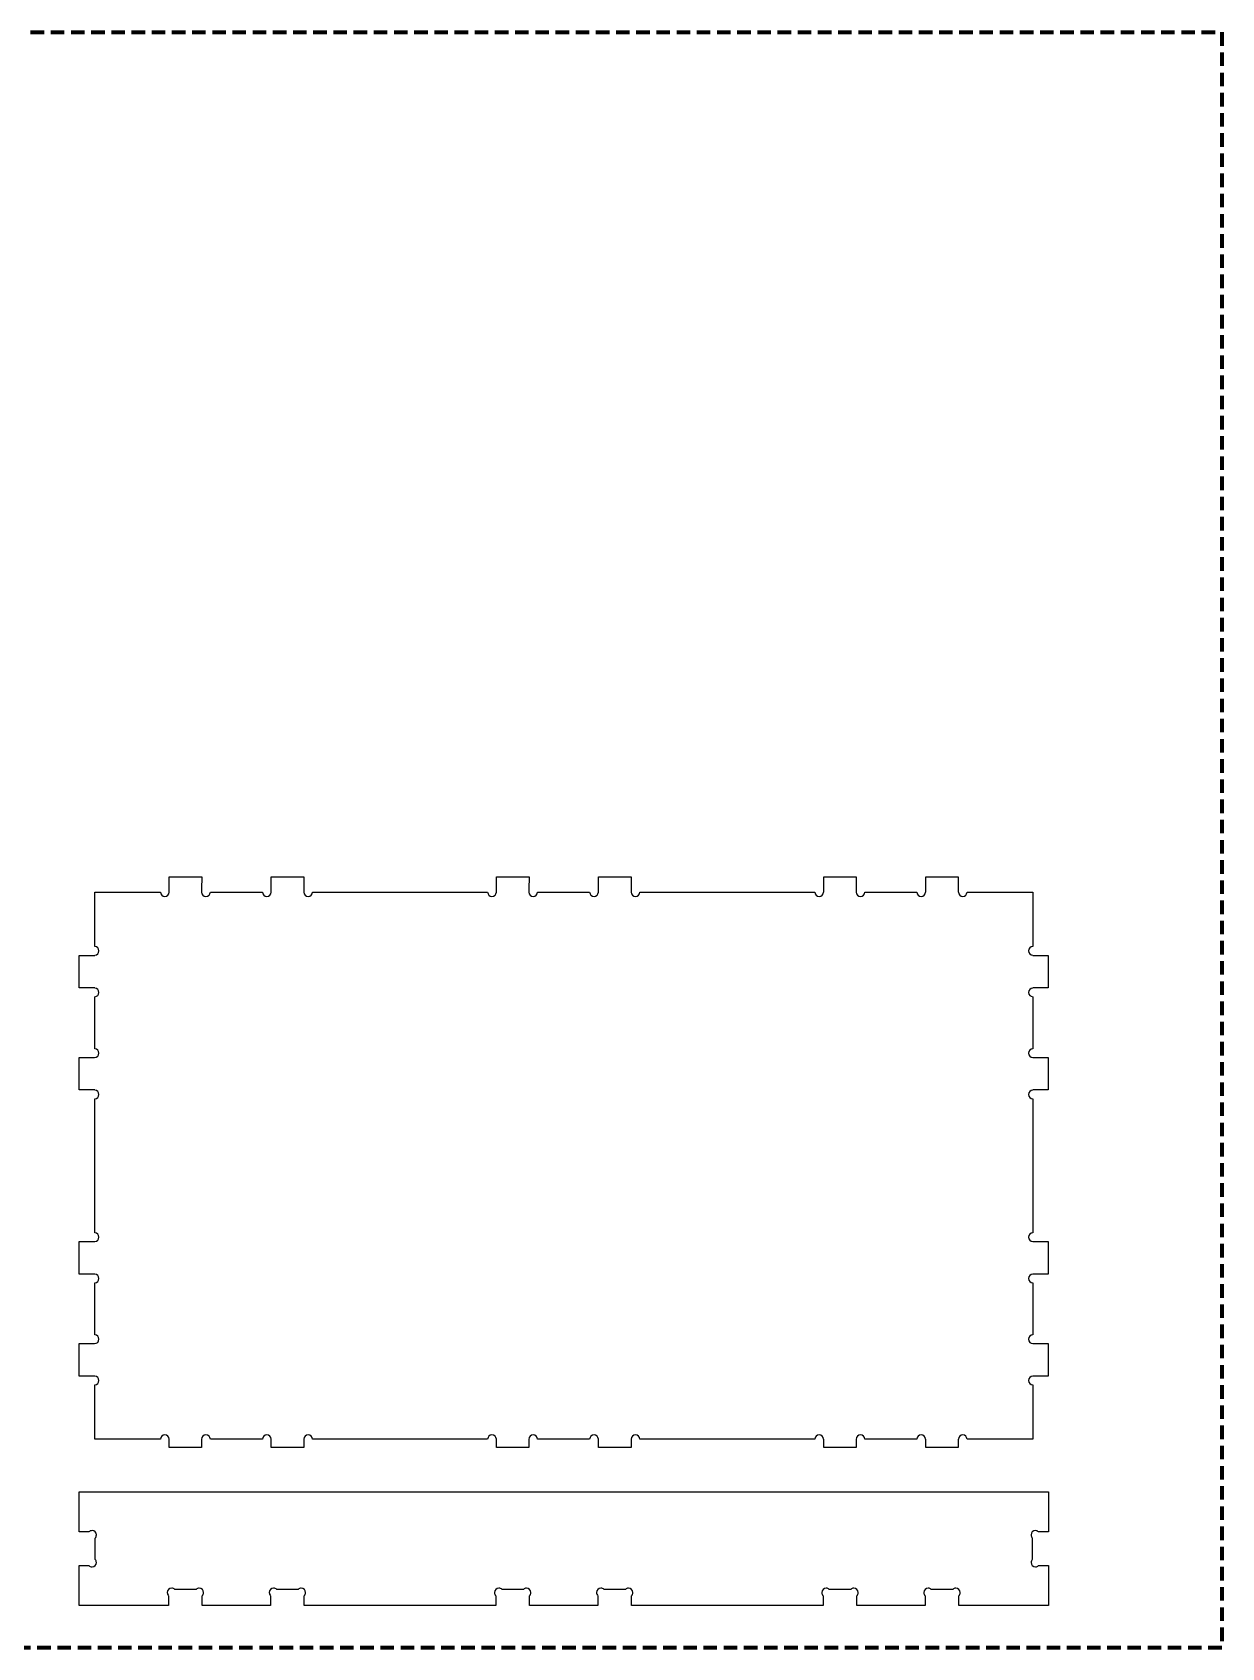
# Model space of a CAD drawing. Header units: inches. Extents: x 0 to 193, y 0 to 198.
# Drawn here: x 60.67 to 96.02, y 100.4 to 148.4 of the extents above; entities that cross this region are included whole.
import ezdxf

# ---------------------------------------------------------------- set-up
doc = ezdxf.new("R2010")
doc.units = ezdxf.units.IN
doc.header["$MEASUREMENT"] = 0
doc.linetypes.add('AI-Linetype-1', pattern=[0.6, 0.4, -0.2])
doc.layers.add('Layer 1', color=7, linetype='Continuous')

# ---------------------------------------------------------------- blocks, each defined once
blk = doc.blocks.new('block 2')
at = {"layer": 'Layer 1', "color": 1, "linetype": 'AI-Linetype-1', "lineweight": 120}
blk.add_lwpolyline([(0.025, 148.403), (96.023, 148.403), (96.023, 100.405), (0.025, 100.405), (0.025, 148.403)], dxfattribs=at)

msp = doc.modelspace()

# ---------------------------------------------------------------- linework, layer by layer
at = {"layer": 'Layer 1', "color": 7, "lineweight": 25}
for points, knots in [([(64.742, 123.309), (64.742, 123.309), (64.742, 122.849), (64.742, 122.849), (64.742, 122.849), (64.74, 122.849), (64.74, 122.849), (64.736, 122.78), (64.68, 122.726), (64.61, 122.726), (64.54, 122.726), (64.484, 122.78), (64.48, 122.849), (64.48, 122.849), (62.531, 122.849), (62.531, 122.849), (62.531, 122.849), (62.531, 121.237), (62.531, 121.237), (62.6, 121.234), (62.655, 121.177), (62.655, 121.108), (62.655, 121.038), (62.6, 120.981), (62.531, 120.978), (62.531, 120.978), (62.531, 120.976), (62.531, 120.976), (62.531, 120.976), (62.071, 120.976), (62.071, 120.976), (62.071, 120.976), (62.071, 120.008), (62.071, 120.008), (62.071, 120.008), (62.531, 120.008), (62.531, 120.008), (62.531, 120.008), (62.531, 120.006), (62.531, 120.006), (62.6, 120.003), (62.655, 119.946), (62.655, 119.876), (62.655, 119.806), (62.6, 119.75), (62.531, 119.747), (62.531, 119.747), (62.531, 118.201), (62.531, 118.201), (62.6, 118.197), (62.655, 118.141), (62.655, 118.071), (62.655, 117.999), (62.597, 117.941), (62.525, 117.941), (62.525, 117.941), (62.285, 117.941), (62.285, 117.941), (62.275, 117.941), (62.265, 117.943), (62.255, 117.945), (62.254, 117.945), (62.253, 117.945), (62.251, 117.945), (62.251, 117.945), (62.071, 117.945), (62.071, 117.945), (62.071, 117.945), (62.071, 116.976), (62.071, 116.976), (62.071, 116.976), (62.531, 116.976), (62.531, 116.976), (62.531, 116.976), (62.531, 116.975), (62.531, 116.975), (62.6, 116.971), (62.655, 116.915), (62.655, 116.845), (62.655, 116.775), (62.6, 116.719), (62.531, 116.715), (62.531, 116.715), (62.531, 112.735), (62.531, 112.735), (62.6, 112.732), (62.655, 112.675), (62.655, 112.605), (62.655, 112.535), (62.6, 112.479), (62.531, 112.476), (62.531, 112.476), (62.531, 112.474), (62.531, 112.474), (62.531, 112.474), (62.071, 112.474), (62.071, 112.474), (62.071, 112.474), (62.071, 111.505), (62.071, 111.505), (62.071, 111.505), (62.531, 111.505), (62.531, 111.505), (62.531, 111.505), (62.531, 111.503), (62.531, 111.503), (62.6, 111.5), (62.655, 111.444), (62.655, 111.374), (62.655, 111.304), (62.6, 111.247), (62.531, 111.244), (62.531, 111.244), (62.531, 109.698), (62.531, 109.698), (62.6, 109.695), (62.655, 109.639), (62.655, 109.569), (62.655, 109.497), (62.597, 109.439), (62.525, 109.439), (62.525, 109.439), (62.285, 109.439), (62.285, 109.439), (62.275, 109.439), (62.265, 109.44), (62.255, 109.443), (62.254, 109.443), (62.253, 109.442), (62.251, 109.442), (62.251, 109.442), (62.071, 109.442), (62.071, 109.442), (62.071, 109.442), (62.071, 108.474), (62.071, 108.474), (62.071, 108.474), (62.531, 108.474), (62.531, 108.474), (62.531, 108.474), (62.531, 108.472), (62.531, 108.472), (62.6, 108.469), (62.655, 108.412), (62.655, 108.342), (62.655, 108.272), (62.6, 108.216), (62.531, 108.213), (62.531, 108.213), (62.531, 106.601), (62.531, 106.601), (62.531, 106.601), (64.48, 106.601), (64.48, 106.601), (64.483, 106.67), (64.54, 106.725), (64.61, 106.725), (64.68, 106.725), (64.737, 106.67), (64.74, 106.601), (64.74, 106.601), (64.741, 106.601), (64.741, 106.601), (64.741, 106.601), (64.741, 106.351), (64.741, 106.351), (64.741, 106.351), (65.707, 106.351), (65.707, 106.351), (65.707, 106.352), (65.706, 106.353), (65.706, 106.355), (65.706, 106.355), (65.706, 106.595), (65.706, 106.595), (65.706, 106.667), (65.764, 106.725), (65.836, 106.725), (65.906, 106.725), (65.963, 106.67), (65.966, 106.601), (65.966, 106.601), (67.512, 106.601), (67.512, 106.601), (67.515, 106.67), (67.571, 106.725), (67.641, 106.725), (67.711, 106.725), (67.768, 106.67), (67.771, 106.601), (67.771, 106.601), (67.773, 106.601), (67.773, 106.601), (67.773, 106.601), (67.773, 106.351), (67.773, 106.351), (67.773, 106.351), (68.741, 106.351), (68.741, 106.351), (68.741, 106.351), (68.741, 106.601), (68.741, 106.601), (68.741, 106.601), (68.743, 106.601), (68.743, 106.601), (68.746, 106.67), (68.803, 106.725), (68.873, 106.725), (68.943, 106.725), (68.999, 106.67), (69.003, 106.601), (69.003, 106.601), (74.207, 106.601), (74.207, 106.601), (74.21, 106.67), (74.266, 106.725), (74.336, 106.725), (74.406, 106.725), (74.463, 106.67), (74.466, 106.601), (74.466, 106.601), (74.468, 106.601), (74.468, 106.601), (74.468, 106.601), (74.468, 106.351), (74.468, 106.351), (74.468, 106.351), (75.433, 106.351), (75.433, 106.351), (75.433, 106.352), (75.433, 106.353), (75.433, 106.355), (75.433, 106.355), (75.433, 106.595), (75.433, 106.595), (75.433, 106.667), (75.491, 106.725), (75.563, 106.725), (75.633, 106.725), (75.689, 106.67), (75.692, 106.601), (75.692, 106.601), (77.238, 106.601), (77.238, 106.601), (77.241, 106.67), (77.298, 106.725), (77.368, 106.725), (77.438, 106.725), (77.494, 106.67), (77.497, 106.601), (77.497, 106.601), (77.499, 106.601), (77.499, 106.601), (77.499, 106.601), (77.499, 106.351), (77.499, 106.351), (77.499, 106.351), (78.468, 106.351), (78.468, 106.351), (78.468, 106.351), (78.468, 106.601), (78.468, 106.601), (78.468, 106.601), (78.47, 106.601), (78.47, 106.601), (78.473, 106.67), (78.529, 106.725), (78.599, 106.725), (78.669, 106.725), (78.726, 106.67), (78.729, 106.601), (78.729, 106.601), (83.933, 106.601), (83.933, 106.601), (83.936, 106.67), (83.993, 106.725), (84.063, 106.725), (84.133, 106.725), (84.189, 106.67), (84.192, 106.601), (84.192, 106.601), (84.194, 106.601), (84.194, 106.601), (84.194, 106.601), (84.194, 106.351), (84.194, 106.351), (84.194, 106.351), (85.159, 106.351), (85.159, 106.351), (85.159, 106.352), (85.159, 106.353), (85.159, 106.355), (85.159, 106.355), (85.159, 106.595), (85.159, 106.595), (85.159, 106.667), (85.217, 106.725), (85.289, 106.725), (85.359, 106.725), (85.415, 106.67), (85.419, 106.601), (85.419, 106.601), (86.964, 106.601), (86.964, 106.601), (86.967, 106.67), (87.024, 106.725), (87.094, 106.725), (87.164, 106.725), (87.221, 106.67), (87.224, 106.601), (87.224, 106.601), (87.225, 106.601), (87.225, 106.601), (87.225, 106.601), (87.225, 106.351), (87.225, 106.351), (87.225, 106.351), (88.194, 106.351), (88.194, 106.351), (88.194, 106.351), (88.194, 106.601), (88.194, 106.601), (88.194, 106.601), (88.196, 106.601), (88.196, 106.601), (88.199, 106.67), (88.255, 106.725), (88.325, 106.725), (88.395, 106.725), (88.452, 106.67), (88.455, 106.601), (88.455, 106.601), (90.405, 106.601), (90.405, 106.601), (90.405, 106.601), (90.405, 108.213), (90.405, 108.213), (90.336, 108.216), (90.281, 108.272), (90.281, 108.342), (90.281, 108.412), (90.336, 108.469), (90.405, 108.472), (90.405, 108.472), (90.405, 108.474), (90.405, 108.474), (90.405, 108.474), (90.865, 108.474), (90.865, 108.474), (90.865, 108.474), (90.865, 109.442), (90.865, 109.442), (90.865, 109.442), (90.684, 109.442), (90.684, 109.442), (90.683, 109.442), (90.682, 109.443), (90.681, 109.443), (90.671, 109.44), (90.661, 109.439), (90.651, 109.439), (90.651, 109.439), (90.411, 109.439), (90.411, 109.439), (90.339, 109.439), (90.281, 109.497), (90.281, 109.569), (90.281, 109.639), (90.336, 109.695), (90.405, 109.698), (90.405, 109.698), (90.405, 111.244), (90.405, 111.244), (90.336, 111.247), (90.281, 111.304), (90.281, 111.374), (90.281, 111.444), (90.336, 111.5), (90.405, 111.503), (90.405, 111.503), (90.405, 111.505), (90.405, 111.505), (90.405, 111.505), (90.865, 111.505), (90.865, 111.505), (90.865, 111.505), (90.865, 112.474), (90.865, 112.474), (90.865, 112.474), (90.405, 112.474), (90.405, 112.474), (90.405, 112.474), (90.405, 112.476), (90.405, 112.476), (90.336, 112.479), (90.281, 112.535), (90.281, 112.605), (90.281, 112.675), (90.336, 112.732), (90.405, 112.735), (90.405, 112.735), (90.405, 116.715), (90.405, 116.715), (90.336, 116.719), (90.281, 116.775), (90.281, 116.845), (90.281, 116.915), (90.336, 116.971), (90.405, 116.975), (90.405, 116.975), (90.405, 116.976), (90.405, 116.976), (90.405, 116.976), (90.865, 116.976), (90.865, 116.976), (90.865, 116.976), (90.865, 117.945), (90.865, 117.945), (90.865, 117.945), (90.684, 117.945), (90.684, 117.945), (90.683, 117.945), (90.682, 117.945), (90.681, 117.945), (90.671, 117.943), (90.661, 117.941), (90.651, 117.941), (90.651, 117.941), (90.411, 117.941), (90.411, 117.941), (90.339, 117.941), (90.281, 117.999), (90.281, 118.071), (90.281, 118.141), (90.336, 118.197), (90.405, 118.201), (90.405, 118.201), (90.405, 119.747), (90.405, 119.747), (90.336, 119.75), (90.281, 119.806), (90.281, 119.876), (90.281, 119.946), (90.336, 120.003), (90.405, 120.006), (90.405, 120.006), (90.405, 120.008), (90.405, 120.008), (90.405, 120.008), (90.865, 120.008), (90.865, 120.008), (90.865, 120.008), (90.865, 120.976), (90.865, 120.976), (90.865, 120.976), (90.405, 120.976), (90.405, 120.976), (90.405, 120.976), (90.405, 120.978), (90.405, 120.978), (90.336, 120.981), (90.281, 121.038), (90.281, 121.108), (90.281, 121.177), (90.336, 121.234), (90.405, 121.237), (90.405, 121.237), (90.405, 122.849), (90.405, 122.849), (90.405, 122.849), (88.455, 122.849), (88.455, 122.849), (88.452, 122.78), (88.395, 122.726), (88.325, 122.726), (88.256, 122.726), (88.199, 122.78), (88.196, 122.849), (88.196, 122.849), (88.194, 122.849), (88.194, 122.849), (88.194, 122.849), (88.194, 123.309), (88.194, 123.309), (88.194, 123.309), (87.225, 123.309), (87.225, 123.309), (87.225, 123.309), (87.225, 122.849), (87.225, 122.849), (87.225, 122.849), (87.224, 122.849), (87.224, 122.849), (87.22, 122.78), (87.164, 122.726), (87.094, 122.726), (87.024, 122.726), (86.968, 122.78), (86.964, 122.849), (86.964, 122.849), (85.419, 122.849), (85.419, 122.849), (85.415, 122.78), (85.359, 122.726), (85.289, 122.726), (85.217, 122.726), (85.159, 122.784), (85.159, 122.856), (85.159, 122.856), (85.159, 123.095), (85.159, 123.095), (85.159, 123.106), (85.161, 123.116), (85.163, 123.125), (85.163, 123.126), (85.163, 123.128), (85.163, 123.129), (85.163, 123.129), (85.163, 123.309), (85.163, 123.309), (85.163, 123.309), (84.194, 123.309), (84.194, 123.309), (84.194, 123.309), (84.194, 122.849), (84.194, 122.849), (84.194, 122.849), (84.192, 122.849), (84.192, 122.849), (84.189, 122.78), (84.133, 122.726), (84.063, 122.726), (83.993, 122.726), (83.936, 122.78), (83.933, 122.849), (83.933, 122.849), (78.729, 122.849), (78.729, 122.849), (78.726, 122.78), (78.669, 122.726), (78.599, 122.726), (78.529, 122.726), (78.473, 122.78), (78.47, 122.849), (78.47, 122.849), (78.468, 122.849), (78.468, 122.849), (78.468, 122.849), (78.468, 123.309), (78.468, 123.309), (78.468, 123.309), (77.499, 123.309), (77.499, 123.309), (77.499, 123.309), (77.499, 122.849), (77.499, 122.849), (77.499, 122.849), (77.497, 122.849), (77.497, 122.849), (77.494, 122.78), (77.438, 122.726), (77.368, 122.726), (77.298, 122.726), (77.241, 122.78), (77.238, 122.849), (77.238, 122.849), (75.692, 122.849), (75.692, 122.849), (75.689, 122.78), (75.633, 122.726), (75.563, 122.726), (75.491, 122.726), (75.433, 122.784), (75.433, 122.856), (75.433, 122.856), (75.433, 123.095), (75.433, 123.095), (75.433, 123.106), (75.434, 123.116), (75.437, 123.126), (75.437, 123.126), (75.437, 123.309), (75.437, 123.309), (75.437, 123.309), (74.468, 123.309), (74.468, 123.309), (74.468, 123.309), (74.468, 122.849), (74.468, 122.849), (74.468, 122.849), (74.466, 122.849), (74.466, 122.849), (74.463, 122.78), (74.406, 122.726), (74.336, 122.726), (74.266, 122.726), (74.21, 122.78), (74.207, 122.849), (74.207, 122.849), (69.003, 122.849), (69.003, 122.849), (68.999, 122.78), (68.943, 122.726), (68.873, 122.726), (68.803, 122.726), (68.746, 122.78), (68.743, 122.849), (68.743, 122.849), (68.742, 122.849), (68.742, 122.849), (68.742, 122.849), (68.742, 123.309), (68.742, 123.309), (68.742, 123.309), (67.773, 123.309), (67.773, 123.309), (67.773, 123.309), (67.773, 122.849), (67.773, 122.849), (67.773, 122.849), (67.771, 122.849), (67.771, 122.849), (67.768, 122.78), (67.711, 122.726), (67.641, 122.726), (67.572, 122.726), (67.515, 122.78), (67.512, 122.849), (67.512, 122.849), (65.966, 122.849), (65.966, 122.849), (65.963, 122.78), (65.906, 122.726), (65.836, 122.726), (65.764, 122.726), (65.706, 122.784), (65.706, 122.856), (65.706, 122.856), (65.706, 123.095), (65.706, 123.095), (65.706, 123.106), (65.708, 123.116), (65.71, 123.126), (65.71, 123.126), (65.71, 123.309), (65.71, 123.309), (65.71, 123.309), (64.742, 123.309), (64.742, 123.309), (64.742, 123.309), (64.742, 123.309), (64.742, 123.309)], [0, 0, 0, 0, 1, 1, 1, 2, 2, 2, 3, 3, 3, 4, 4, 4, 5, 5, 5, 6, 6, 6, 7, 7, 7, 8, 8, 8, 9, 9, 9, 10, 10, 10, 11, 11, 11, 12, 12, 12, 13, 13, 13, 14, 14, 14, 15, 15, 15, 16, 16, 16, 17, 17, 17, 18, 18, 18, 19, 19, 19, 20, 20, 20, 21, 21, 21, 22, 22, 22, 23, 23, 23, 24, 24, 24, 25, 25, 25, 26, 26, 26, 27, 27, 27, 28, 28, 28, 29, 29, 29, 30, 30, 30, 31, 31, 31, 32, 32, 32, 33, 33, 33, 34, 34, 34, 35, 35, 35, 36, 36, 36, 37, 37, 37, 38, 38, 38, 39, 39, 39, 40, 40, 40, 41, 41, 41, 42, 42, 42, 43, 43, 43, 44, 44, 44, 45, 45, 45, 46, 46, 46, 47, 47, 47, 48, 48, 48, 49, 49, 49, 50, 50, 50, 51, 51, 51, 52, 52, 52, 53, 53, 53, 54, 54, 54, 55, 55, 55, 56, 56, 56, 57, 57, 57, 58, 58, 58, 59, 59, 59, 60, 60, 60, 61, 61, 61, 62, 62, 62, 63, 63, 63, 64, 64, 64, 65, 65, 65, 66, 66, 66, 67, 67, 67, 68, 68, 68, 69, 69, 69, 70, 70, 70, 71, 71, 71, 72, 72, 72, 73, 73, 73, 74, 74, 74, 75, 75, 75, 76, 76, 76, 77, 77, 77, 78, 78, 78, 79, 79, 79, 80, 80, 80, 81, 81, 81, 82, 82, 82, 83, 83, 83, 84, 84, 84, 85, 85, 85, 86, 86, 86, 87, 87, 87, 88, 88, 88, 89, 89, 89, 90, 90, 90, 91, 91, 91, 92, 92, 92, 93, 93, 93, 94, 94, 94, 95, 95, 95, 96, 96, 96, 97, 97, 97, 98, 98, 98, 99, 99, 99, 100, 100, 100, 101, 101, 101, 102, 102, 102, 103, 103, 103, 104, 104, 104, 105, 105, 105, 106, 106, 106, 107, 107, 107, 108, 108, 108, 109, 109, 109, 110, 110, 110, 111, 111, 111, 112, 112, 112, 113, 113, 113, 114, 114, 114, 115, 115, 115, 116, 116, 116, 117, 117, 117, 118, 118, 118, 119, 119, 119, 120, 120, 120, 121, 121, 121, 122, 122, 122, 123, 123, 123, 124, 124, 124, 125, 125, 125, 126, 126, 126, 127, 127, 127, 128, 128, 128, 129, 129, 129, 130, 130, 130, 131, 131, 131, 132, 132, 132, 133, 133, 133, 134, 134, 134, 135, 135, 135, 136, 136, 136, 137, 137, 137, 138, 138, 138, 139, 139, 139, 140, 140, 140, 141, 141, 141, 142, 142, 142, 143, 143, 143, 144, 144, 144, 145, 145, 145, 146, 146, 146, 147, 147, 147, 148, 148, 148, 149, 149, 149, 150, 150, 150, 151, 151, 151, 152, 152, 152, 153, 153, 153, 154, 154, 154, 155, 155, 155, 156, 156, 156, 157, 157, 157, 158, 158, 158, 159, 159, 159, 160, 160, 160, 161, 161, 161, 162, 162, 162, 163, 163, 163, 164, 164, 164, 165, 165, 165, 166, 166, 166, 167, 167, 167, 168, 168, 168, 169, 169, 169, 170, 170, 170, 171, 171, 171, 172, 172, 172, 173, 173, 173, 174, 174, 174, 175, 175, 175, 176, 176, 176, 177, 177, 177, 178, 178, 178, 179, 179, 179, 180, 180, 180, 181, 181, 181, 182, 182, 182, 183, 183, 183, 184, 184, 184, 185, 185, 185, 186, 186, 186, 187, 187, 187, 188, 188, 188, 189, 189, 189, 190, 190, 190, 191, 191, 191, 192, 192, 192, 193, 193, 193, 194, 194, 194, 195, 195, 195, 196, 196, 196, 197, 197, 197, 198, 198, 198, 199, 199, 199, 200, 200, 200, 201, 201, 201, 202, 202, 202, 203, 203, 203, 204, 204, 204, 205, 205, 205, 206, 206, 206, 207, 207, 207, 208, 208, 208, 209, 209, 209, 210, 210, 210, 211, 211, 211, 212, 212, 212, 213, 213, 213, 214, 214, 214, 215, 215, 215, 216, 216, 216, 217, 217, 217, 217]), ([(62.063, 105.031), (62.063, 105.031), (62.063, 103.844), (62.063, 103.844), (62.063, 103.844), (62.355, 103.844), (62.355, 103.844), (62.378, 103.869), (62.412, 103.884), (62.449, 103.884), (62.521, 103.884), (62.579, 103.826), (62.579, 103.754), (62.579, 103.719), (62.565, 103.687), (62.542, 103.663), (62.542, 103.663), (62.542, 103.025), (62.542, 103.025), (62.565, 103.001), (62.579, 102.969), (62.579, 102.934), (62.579, 102.862), (62.521, 102.804), (62.449, 102.804), (62.412, 102.804), (62.378, 102.819), (62.355, 102.844), (62.355, 102.844), (62.063, 102.844), (62.063, 102.844), (62.063, 102.844), (62.063, 101.657), (62.063, 101.657), (62.063, 101.657), (64.726, 101.657), (64.726, 101.657), (64.726, 101.657), (64.726, 101.949), (64.726, 101.949), (64.701, 101.972), (64.686, 102.005), (64.686, 102.043), (64.686, 102.115), (64.744, 102.172), (64.816, 102.172), (64.851, 102.172), (64.883, 102.159), (64.907, 102.136), (64.907, 102.136), (65.545, 102.136), (65.545, 102.136), (65.568, 102.159), (65.601, 102.172), (65.636, 102.172), (65.708, 102.172), (65.766, 102.115), (65.766, 102.043), (65.766, 102.006), (65.751, 101.972), (65.726, 101.949), (65.726, 101.949), (65.726, 101.657), (65.726, 101.657), (65.726, 101.657), (67.757, 101.657), (67.757, 101.657), (67.757, 101.657), (67.757, 101.949), (67.757, 101.949), (67.732, 101.972), (67.717, 102.005), (67.717, 102.043), (67.717, 102.115), (67.775, 102.172), (67.847, 102.172), (67.882, 102.172), (67.914, 102.159), (67.938, 102.136), (67.938, 102.136), (68.576, 102.136), (68.576, 102.136), (68.6, 102.159), (68.632, 102.172), (68.667, 102.172), (68.739, 102.172), (68.798, 102.115), (68.798, 102.043), (68.798, 102.006), (68.782, 101.972), (68.757, 101.949), (68.757, 101.949), (68.757, 101.657), (68.757, 101.657), (68.757, 101.657), (74.452, 101.657), (74.452, 101.657), (74.452, 101.657), (74.452, 101.949), (74.452, 101.949), (74.427, 101.972), (74.412, 102.005), (74.412, 102.043), (74.412, 102.115), (74.47, 102.172), (74.542, 102.172), (74.577, 102.172), (74.61, 102.159), (74.633, 102.136), (74.633, 102.136), (75.271, 102.136), (75.271, 102.136), (75.295, 102.159), (75.327, 102.172), (75.362, 102.172), (75.434, 102.172), (75.493, 102.115), (75.493, 102.043), (75.493, 102.006), (75.477, 101.972), (75.452, 101.949), (75.452, 101.949), (75.452, 101.657), (75.452, 101.657), (75.452, 101.657), (77.484, 101.657), (77.484, 101.657), (77.484, 101.657), (77.484, 101.949), (77.484, 101.949), (77.459, 101.972), (77.443, 102.005), (77.443, 102.043), (77.443, 102.115), (77.501, 102.172), (77.573, 102.172), (77.609, 102.172), (77.641, 102.159), (77.664, 102.136), (77.664, 102.136), (78.303, 102.136), (78.303, 102.136), (78.326, 102.159), (78.358, 102.172), (78.394, 102.172), (78.466, 102.172), (78.524, 102.115), (78.524, 102.043), (78.524, 102.006), (78.508, 101.972), (78.484, 101.949), (78.484, 101.949), (78.484, 101.657), (78.484, 101.657), (78.484, 101.657), (84.178, 101.657), (84.178, 101.657), (84.178, 101.657), (84.178, 101.949), (84.178, 101.949), (84.154, 101.972), (84.138, 102.005), (84.138, 102.043), (84.138, 102.115), (84.196, 102.172), (84.268, 102.172), (84.303, 102.172), (84.336, 102.159), (84.359, 102.136), (84.359, 102.136), (84.997, 102.136), (84.997, 102.136), (85.021, 102.159), (85.053, 102.172), (85.088, 102.172), (85.16, 102.172), (85.219, 102.115), (85.219, 102.043), (85.219, 102.006), (85.203, 101.972), (85.178, 101.949), (85.178, 101.949), (85.178, 101.657), (85.178, 101.657), (85.178, 101.657), (87.21, 101.657), (87.21, 101.657), (87.21, 101.657), (87.21, 101.949), (87.21, 101.949), (87.185, 101.972), (87.169, 102.005), (87.169, 102.043), (87.169, 102.115), (87.227, 102.172), (87.299, 102.172), (87.335, 102.172), (87.367, 102.159), (87.39, 102.136), (87.39, 102.136), (88.029, 102.136), (88.029, 102.136), (88.052, 102.159), (88.084, 102.172), (88.12, 102.172), (88.192, 102.172), (88.25, 102.115), (88.25, 102.043), (88.25, 102.006), (88.234, 101.972), (88.21, 101.949), (88.21, 101.949), (88.21, 101.657), (88.21, 101.657), (88.21, 101.657), (90.872, 101.657), (90.872, 101.657), (90.872, 101.657), (90.872, 102.844), (90.872, 102.844), (90.872, 102.844), (90.581, 102.844), (90.581, 102.844), (90.557, 102.819), (90.524, 102.804), (90.487, 102.804), (90.415, 102.804), (90.357, 102.862), (90.357, 102.934), (90.357, 102.969), (90.371, 103.001), (90.394, 103.025), (90.394, 103.025), (90.394, 103.663), (90.394, 103.663), (90.371, 103.687), (90.357, 103.719), (90.357, 103.754), (90.357, 103.826), (90.415, 103.884), (90.487, 103.884), (90.524, 103.884), (90.557, 103.869), (90.581, 103.844), (90.581, 103.844), (90.872, 103.844), (90.872, 103.844), (90.872, 103.844), (90.872, 105.031), (90.872, 105.031), (90.872, 105.031), (62.063, 105.031), (62.063, 105.031)], [0, 0, 0, 0, 1, 1, 1, 2, 2, 2, 3, 3, 3, 4, 4, 4, 5, 5, 5, 6, 6, 6, 7, 7, 7, 8, 8, 8, 9, 9, 9, 10, 10, 10, 11, 11, 11, 12, 12, 12, 13, 13, 13, 14, 14, 14, 15, 15, 15, 16, 16, 16, 17, 17, 17, 18, 18, 18, 19, 19, 19, 20, 20, 20, 21, 21, 21, 22, 22, 22, 23, 23, 23, 24, 24, 24, 25, 25, 25, 26, 26, 26, 27, 27, 27, 28, 28, 28, 29, 29, 29, 30, 30, 30, 31, 31, 31, 32, 32, 32, 33, 33, 33, 34, 34, 34, 35, 35, 35, 36, 36, 36, 37, 37, 37, 38, 38, 38, 39, 39, 39, 40, 40, 40, 41, 41, 41, 42, 42, 42, 43, 43, 43, 44, 44, 44, 45, 45, 45, 46, 46, 46, 47, 47, 47, 48, 48, 48, 49, 49, 49, 50, 50, 50, 51, 51, 51, 52, 52, 52, 53, 53, 53, 54, 54, 54, 55, 55, 55, 56, 56, 56, 57, 57, 57, 58, 58, 58, 59, 59, 59, 60, 60, 60, 61, 61, 61, 62, 62, 62, 63, 63, 63, 64, 64, 64, 65, 65, 65, 66, 66, 66, 67, 67, 67, 68, 68, 68, 69, 69, 69, 70, 70, 70, 71, 71, 71, 72, 72, 72, 73, 73, 73, 74, 74, 74, 75, 75, 75, 76, 76, 76, 77, 77, 77, 78, 78, 78, 79, 79, 79, 80, 80, 80, 81, 81, 81, 82, 82, 82, 83, 83, 83, 84, 84, 84, 84])]:
    msp.add_open_spline(points, degree=3, knots=knots, dxfattribs=at)

# ---------------------------------------------------------------- block references
at = {"layer": 'Layer 1'}
msp.add_blockref('block 2', (0, 0), dxfattribs=at)

doc.saveas('drawing.dxf')
